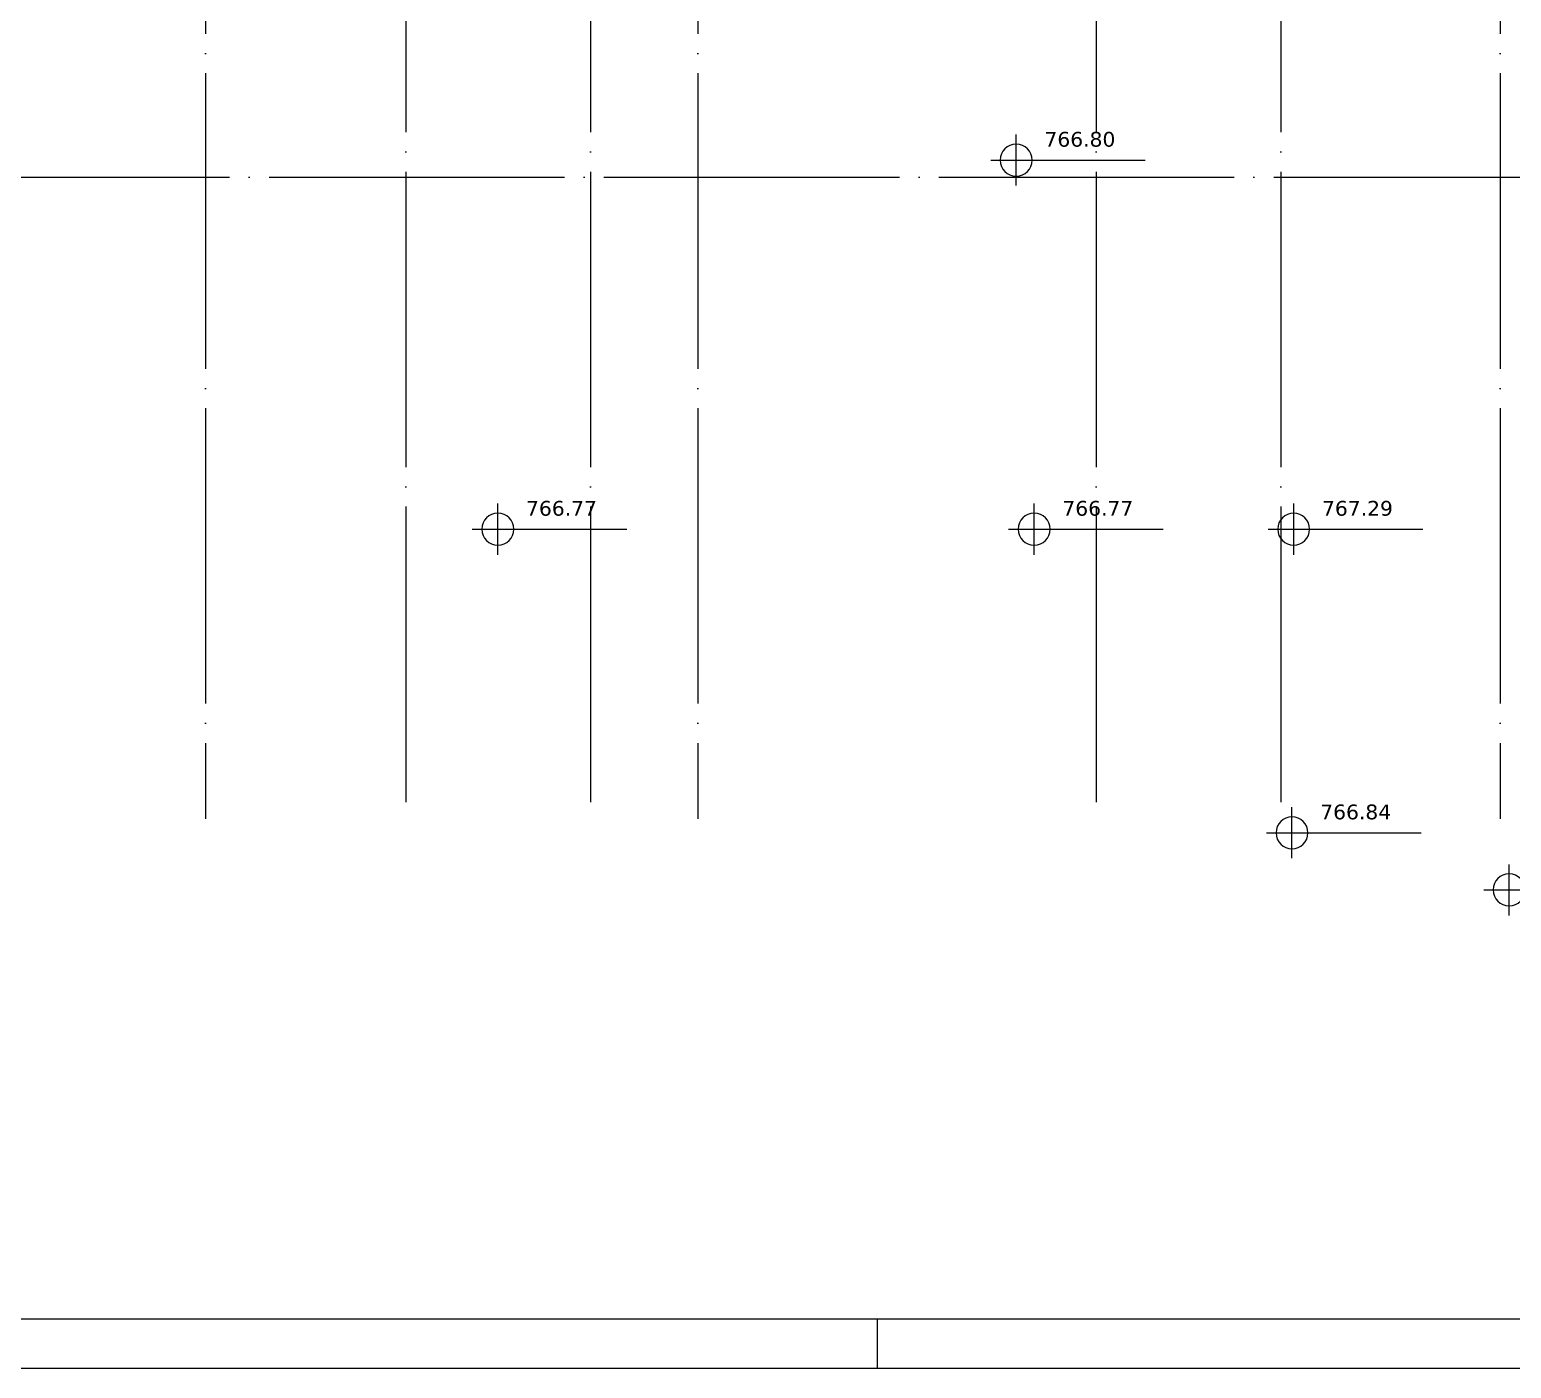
# Model space of a CAD drawing. Header units: millimetres. Extents: x -4122 to 5523, y -2094 to 2406.
# Drawn here: x -888 to 617, y -2094 to -735 of the extents above; entities that cross this region are included whole.
import ezdxf
from ezdxf.enums import TextEntityAlignment as Align

# ---------------------------------------------------------------- set-up
doc = ezdxf.new("R2010")
doc.units = ezdxf.units.MM
doc.header["$LTSCALE"] = 50
doc.linetypes.add('EIXO', pattern=[6.8, 6, -0.4, 0, -0.4])
doc.layers.add('A-ANNO-NOTE', color=253, linetype='Continuous', lineweight=9)
for name, color, linetype in [('F-EIXO', 12, 'EIXO'), ('F-MARGEM', 1, 'Continuous'), ('F-TEXTO', 6, 'Continuous')]:
    doc.layers.add(name, color=color, linetype=linetype)
doc.styles.add('ROMANS', font='simplex.shx')
doc.styles.add('Verdana_3', font='verdana.ttf', dxfattribs={"height": 20})

# ---------------------------------------------------------------- blocks, each defined once
blk = doc.blocks.new('A0-4L_900')
at = {"layer": 'F-MARGEM', "color": 2}
blk.add_line((81.9, 1), (81.9, 0), dxfattribs=at)
blk.add_lwpolyline([(0, 0), (0, 90), (192.9, 90), (192.9, 0)], close=True, dxfattribs=at)
at = {"layer": 'F-MARGEM', "color": 7}
blk.add_lwpolyline([(2.5, 89), (191.9, 89), (191.9, 1), (2.5, 1)], close=True, dxfattribs=at)
blk = doc.blocks.new('*U26')
at = {"layer": 'F-EIXO'}
blk.add_line((0, 0), (7397, 0), dxfattribs=at)
at = {"layer": 'F-TEXTO', "style": 'ROMANS'}
blk.add_attdef('EIXO', text='', height=17.5, dxfattribs=at).set_placement((-28.2072, 0), align=Align.MIDDLE_CENTER)
blk = doc.blocks.new('*U33')
at = {"layer": 'F-EIXO'}
blk.add_line((0, 0), (0, -3477.9), dxfattribs=at)
at = {"layer": 'F-TEXTO', "style": 'ROMANS'}
blk.add_attdef('EIXO', text='', height=17.5, rotation=360, dxfattribs=at).set_placement((0, 28.2), align=Align.MIDDLE_CENTER)
blk = doc.blocks.new('*U28')
at = {"layer": 'F-EIXO'}
blk.add_line((0, 0), (0, -3377.9), dxfattribs=at)
at = {"layer": 'F-TEXTO', "style": 'ROMANS'}
blk.add_attdef('EIXO', text='', height=17.5, rotation=360, dxfattribs=at).set_placement((0, 28.2), align=Align.MIDDLE_CENTER)
blk = doc.blocks.new('*U29')
at = {"layer": 'F-EIXO'}
blk.add_line((0, 0), (0, -3477.9), dxfattribs=at)
at = {"layer": 'F-TEXTO', "style": 'ROMANS'}
blk.add_attdef('EIXO', text='', height=17.5, rotation=360, dxfattribs=at).set_placement((0, 28.2), align=Align.MIDDLE_CENTER)
blk = doc.blocks.new('LGN-COTA - LGN-COTA-475391-Térreo')
at = {"layer": 'A-ANNO-NOTE'}
for p, q in [((-0.009, -0.238), (-0.009, 0.28)), ((-0.268, 0.021), (1.302, 0.021))]:
    blk.add_line(p, q, dxfattribs=at)
for centre, start, end in [((-0.009, 0.022), 90, 180), ((-0.009, 0.021), 360, 90), ((-0.009, 0.021), 180, 270), ((-0.009, 0.021), 270, 0)]:
    blk.add_arc(centre, 0.162, start, end, dxfattribs=at)
blk = doc.blocks.new('zw$7512')
at = {"layer": 'A-ANNO-NOTE', "xscale": 100, "yscale": 100, "zscale": 100}
for p in [(314.3, -1083.8), (-212.2, -1458.5), (332.5, -1458.5), (596.1, -1458.5), (594.4, -1766.8), (815, -1824.8)]:
    blk.add_blockref('LGN-COTA - LGN-COTA-475391-Térreo', p, dxfattribs=at)
at = {"layer": 'A-ANNO-NOTE', "style": 'Verdana_3'}
for s, p in [('766.80', (342.1, -1068)), ('766.77', (-184.4, -1442.7)), ('766.77', (360.3, -1442.7)), ('767.29', (624, -1442.7)), ('766.84', (622.2, -1751))]:
    blk.add_text(s, height=15, dxfattribs=at).set_placement(p)

msp = doc.modelspace()

# ---------------------------------------------------------------- block references
at = {"layer": 'A-ANNO-NOTE', "linetype": 'Continuous'}
msp.add_blockref('zw$7512', (-199.5, 214), dxfattribs=at)
at = {"layer": 'F-EIXO', "linetype": 'Continuous'}
for name, p in [('*U33', (-709.5, 1941.357)), ('*U29', (-209.5, 1941.357)), ('*U29', (605.5, 1941.357)), ('*U28', (-506, 1841.357)), ('*U28', (-318.5, 1841.357)), ('*U28', (195, 1841.357)), ('*U28', (382.5, 1841.357)), ('*U26', (-3705.761, -885))]:
    msp.add_blockref(name, p, dxfattribs=at)
at = {"layer": 'F-MARGEM', "linetype": 'Continuous', "xscale": 50, "yscale": 50, "zscale": 50}
msp.add_blockref('A0-4L_900', (-4122.166, -2094.493), dxfattribs=at)

doc.saveas('drawing.dxf')
